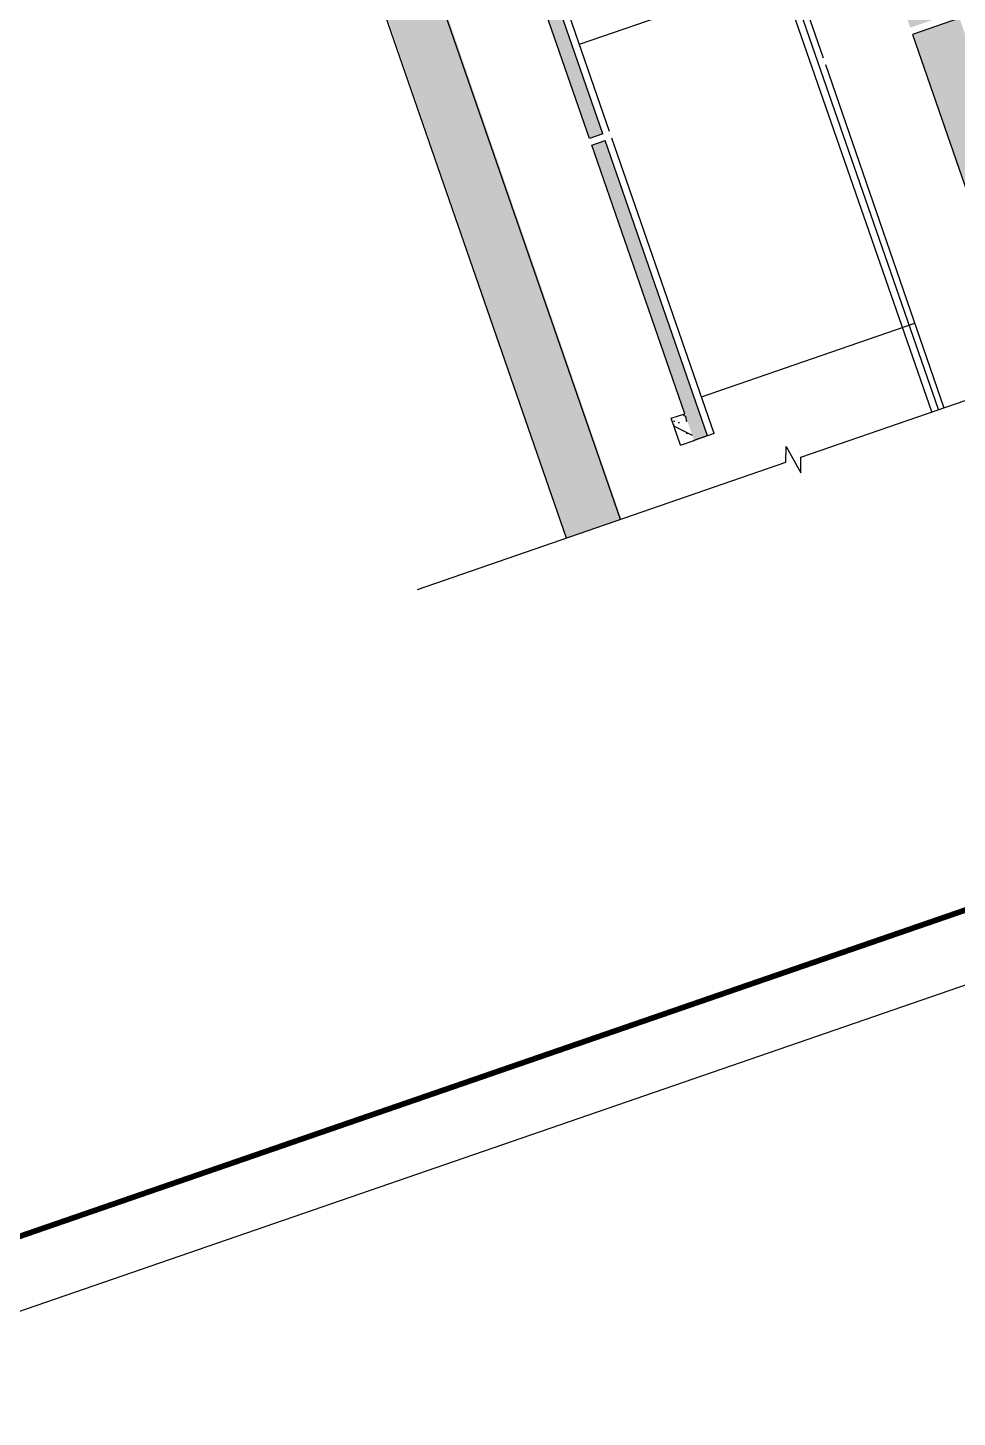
# Model space of a CAD drawing. Extents: x 1401343 to 1466747, y -1957456 to -1869275.
# Drawn here: x 1431485 to 1444591, y -1957456 to -1937861 of the extents above; entities that cross this region are included whole.
import ezdxf

# ---------------------------------------------------------------- set-up
doc = ezdxf.new("R2010")
doc.units = 0
doc.header["$LTSCALE"] = 1000
for name, color, linetype in [('DIM_SYMB', 7, 'CONTINUOUS'), ('图框', 7, 'CONTINUOUS'), ('填充', 8, 'CONTINUOUS'), ('柱子', 7, 'CONTINUOUS'), ('梁', 30, 'CONTINUOUS'), ('结构外墙', 4, 'CONTINUOUS'), ('装修', 204, 'CONTINUOUS')]:
    doc.layers.add(name, color=color, linetype=linetype)
pattern_1 = [(334.0386973, (1406347.26, 4789226.25), (87.552801, 179.817983), []), (339.038697, (1406347.26, 4789226.25), (139.724452, -558.796097), [60, -660]), (284.038697, (1406347.26, 4789226.25), (532.62757, 301.225217), [48, -528]), (29.490097, (1406358.9, 4789179.7), (672.351816, -257.5714), [50.99215, -560.91369]), (335.222897, (1406498.5, 4789278.44), (153.34103, -850.28379), [90, -990]), (25.674297, (1406511.3, 4789207.6), (980.58028, -452.61718), [76.48823, -841.3704]), (280.222897, (1406498.5, 4789278.4), (980.58064, -452.61641), [72, -792]), (310.038697, (1406486.8, 4789189.77), (-148.703964, -556.473837), [60, -660]), (255.038697, (1406486.8, 4789189.77), (611.883453, 5.23454), [48, -528]), (0.490097, (1406474.4, 4789143.4), (463.179055, -551.239652), [50.99215, -560.91369]), (326.5386973, (1406347.26, 4789226.25), (254.920542, 77.6780046), [0, -521.6, 0, -536, 0, -530]), (296.5386973, (1406347.26, 4789226.25), (366.921463, -96.015598), [0, -305.6, 0, -509.6, 0, -202]), (256.5386973, (1406289.06, 4789394.89), (122.2522865, -409.583267), [0, -200, 0, -624, 0, -828]), (246.538697, (1406262.97, 4789470.5), (227.894648, -414.904065), [0, -260, 0, -414.4, 0, -588])]

msp = doc.modelspace()

# ---------------------------------------------------------------- hatches: boundary and pattern name
at = {"layer": '填充', "ltscale": 1000}
h = msp.add_hatch(dxfattribs=at)
h.set_pattern_fill('钢筋混凝土', color=256, scale=80, angle=-70.9613027, style=0)
h.set_pattern_definition(pattern_1)
h.paths.add_polyline_path([(1443928.847, -1937859.239), (1444590.556, -1937630.894), (1439469.111, -1922789.708), (1438807.402, -1923018.053)])
h.paths.add_polyline_path([(1445632.45, -1942796.028), (1446294.159, -1942567.683), (1444623.176, -1937725.424), (1443961.468, -1937953.769)])
h = msp.add_hatch(dxfattribs=at)
h.set_pattern_fill('钢筋混凝土', color=256, scale=80, angle=-70.9613027, style=0)
h.set_pattern_definition(pattern_1)
h.paths.add_polyline_path([(1437231.789, -1932553.64), (1434442.962, -1924524.148), (1434253.902, -1924589.39), (1437042.729, -1932618.881)])
h.paths.add_polyline_path([(1439626.899, -1939449.556), (1439437.839, -1939514.797), (1440879.187, -1943681.187), (1441068.247, -1943615.946)])
h.paths.add_polyline_path([(1439405.029, -1939420.333), (1439594.089, -1939355.091), (1437231.789, -1932553.64), (1437042.729, -1932618.881), (1438305.903, -1936255.769), (1438306.092, -1936255.703), (1438338.713, -1936350.233)])
h = msp.add_hatch(dxfattribs=at)
h.set_pattern_fill('钢筋混凝土', color=256, scale=80, angle=-70.9613027, style=0)
h.set_pattern_definition(pattern_1)
h.paths.add_polyline_path([(1433015.558, -1925016.721), (1432259.319, -1925277.687), (1439084.368, -1945055.661), (1439856.676, -1944789.151)])
h = msp.add_hatch(dxfattribs=at)
h.set_pattern_fill('钢筋混凝土', color=256, scale=80, angle=-70.9613027, style=0)
h.set_pattern_definition([(334.0386973, (1407230.84, 4786665.75), (87.552801, 179.817983), []), (339.038697, (1407230.84, 4786665.75), (139.724452, -558.796097), [60, -660]), (284.038697, (1407230.84, 4786665.75), (532.62757, 301.225217), [48, -528]), (29.490097, (1407242.5, 4786619.2), (672.351816, -257.5714), [50.99215, -560.91369]), (335.222897, (1407382.1, 4786717.95), (153.34103, -850.28379), [90, -990]), (25.674297, (1407394.9, 4786647.1), (980.58028, -452.61718), [76.48823, -841.3704]), (280.222897, (1407382.1, 4786717.95), (980.58064, -452.61641), [72, -792]), (310.038697, (1407370.37, 4786629.27), (-148.703964, -556.473837), [60, -660]), (255.038697, (1407370.4, 4786629.3), (611.883453, 5.23454), [48, -528]), (0.490097, (1407358, 4786582.9), (463.179055, -551.239652), [50.99215, -560.91369]), (326.5386973, (1407230.84, 4786665.75), (254.920542, 77.6780046), [0, -521.6, 0, -536, 0, -530]), (296.5386973, (1407230.84, 4786665.75), (366.921463, -96.015598), [0, -305.6, 0, -509.6, 0, -202]), (256.5386973, (1407172.65, 4786834.4), (122.2522865, -409.583267), [0, -200, 0, -624, 0, -828]), (246.538697, (1407146.55, 4786910.02), (227.894648, -414.904065), [0, -260, 0, -414.4, 0, -588])])
h.paths.add_polyline_path([(1440747.948, -1943303.329), (1440558.888, -1943368.57), (1440690.127, -1943746.428), (1440879.187, -1943681.187)])

# ---------------------------------------------------------------- linework, layer by layer
at = {"layer": 'DIM_SYMB', "color": 255, "linetype": 'CONTINUOUS'}
msp.add_lwpolyline([(1436979.799, -1945781.913), (1442174.405, -1943989.341), (1442178.154, -1943765.895), (1442385.167, -1944138.763), (1442387.097, -1943915.945), (1447581.702, -1942123.373)], dxfattribs=at)
at = {"layer": '图框'}
msp.add_lwpolyline([(1466747.483, -1943754.841), (1427044.947, -1957455.522), (1401343.324, -1882976.04), (1441045.86, -1869275.36)], close=True, dxfattribs=at)
at = {"layer": '图框', "const_width": 80}
msp.add_lwpolyline([(1465475.977, -1943135.75), (1427664.039, -1956184.017), (1403104.14, -1885013.08), (1440916.078, -1871964.813)], close=True, dxfattribs=at)
at = {"layer": '柱子', "linetype": 'CONTINUOUS'}
for p, q in [((1439262.093, -1938094.431), (1442275.89, -1937054.42)), ((1440982.436, -1943064.093), (1443991.412, -1942025.746))]:
    msp.add_line(p, q, dxfattribs=at)
at = {"layer": '梁'}
for p, q in [((1423388.523, -1882321.638), (1442699.959, -1938283.308)), ((1442732.58, -1938377.838), (1444403.562, -1943220.096))]:
    msp.add_line(p, q, dxfattribs=at)
at = {"layer": '结构外墙', "linetype": 'CONTINUOUS', "ltscale": 10}
for p, q in [((1439081.78, -1945056.554), (1418149.986, -1884658.303)), ((1439842.83, -1944793.929), (1419042.012, -1884773.627)), ((1439405.029, -1939420.333), (1431579.909, -1916890.524)), ((1439594.089, -1939355.091), (1431768.969, -1916825.283)), ((1444623.176, -1937725.424), (1443961.468, -1937953.769)), ((1443961.468, -1937953.769), (1445632.45, -1942796.028)), ((1439594.089, -1939355.091), (1439405.029, -1939420.333)), ((1439437.839, -1939514.797), (1439626.899, -1939449.556)), ((1440747.948, -1943303.329), (1439437.839, -1939514.797)), ((1441068.247, -1943615.946), (1439626.899, -1939449.556)), ((1440558.888, -1943368.57), (1440747.948, -1943303.329)), ((1440690.127, -1943746.428), (1440558.888, -1943368.57)), ((1440690.127, -1943746.428), (1440879.187, -1943681.187)), ((1441051.229, -1943621.818), (1440862.169, -1943687.06)), ((1441068.247, -1943615.946), (1440879.187, -1943681.187))]:
    msp.add_line(p, q, dxfattribs=at)
at = {"layer": '装修', "linetype": 'CONTINUOUS'}
for p, q in [((1444327.403, -1943246.378), (1423195.691, -1882388.181)), ((1444232.875, -1943278.998), (1423101.161, -1882420.802)), ((1439688.619, -1939322.471), (1431748.665, -1916462.036)), ((1441162.777, -1943583.325), (1439721.429, -1939416.935)), ((1441162.777, -1943583.325), (1441068.247, -1943615.946))]:
    msp.add_line(p, q, dxfattribs=at)

doc.saveas('drawing.dxf')
